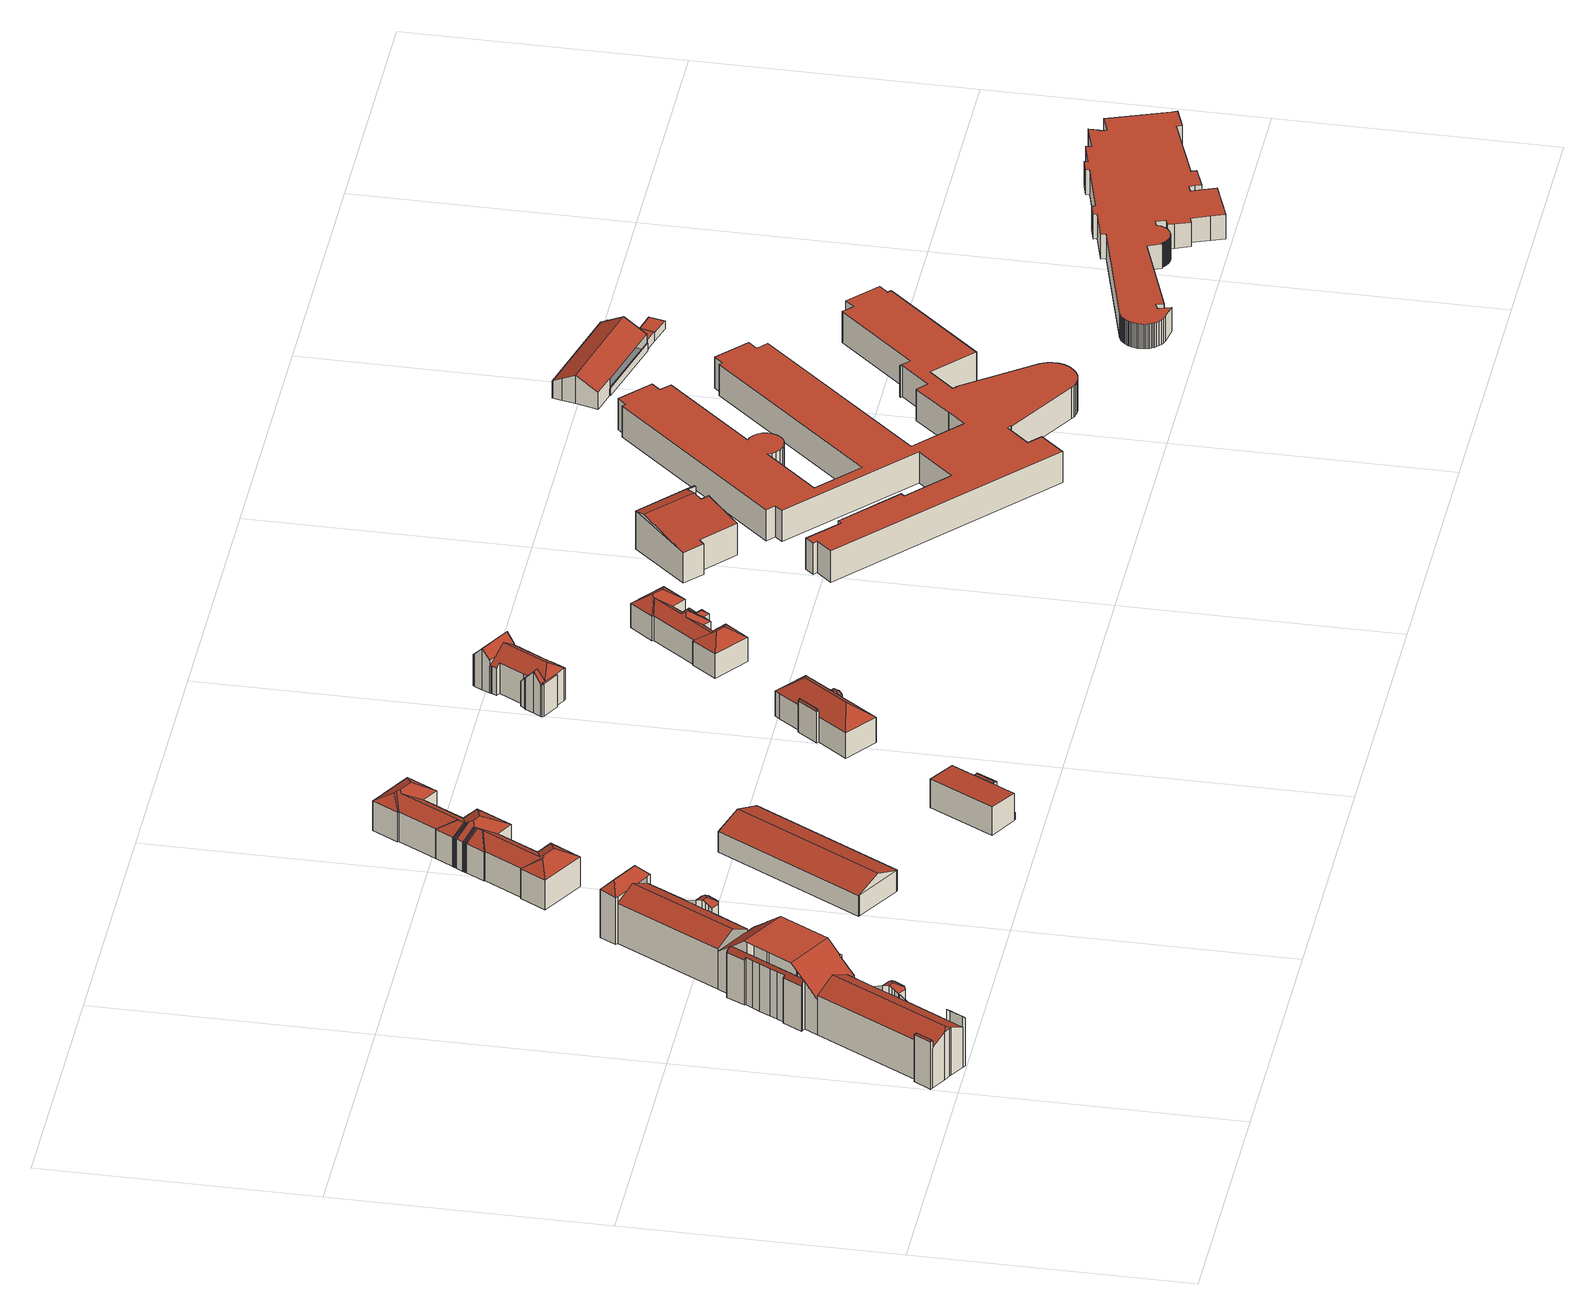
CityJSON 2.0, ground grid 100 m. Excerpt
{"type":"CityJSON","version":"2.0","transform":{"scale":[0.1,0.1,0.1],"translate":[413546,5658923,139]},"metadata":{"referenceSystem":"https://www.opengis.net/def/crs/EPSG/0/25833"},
"CityObjects":{
"building1":{"type":"Building","attributes":{"name":"Graf-Stauffenberg-Kaserne","Gemeindeschluessel":14612000,"Geometrietyp2DReferenz":"3000","function":"31001_3073","roofType":"9999"},"children":["building1-1","building1-2","building1-3","building1-4","building1-5","building1-6","building1-7","building1-8","building1-9","building1-10"]},
"building1-1":{"type":"BuildingPart","attributes":{"Dachtyp_tdc":"tdcGableAndHippedGRoof","Dachneigung":26.82,"QualitaetDacherkennung":64,"Geometrietyp2DReferenz":"3000","measuredHeight":20.25,"roofType":"9999"},"parents":["building1"],"geometry":[{"type":"MultiSurface","lod":"2","boundaries":[[[0,1,2,3]],[[1,4,5,2]],[[4,6,7,5]],[[6,8,9,7]],[[6,4,1,10]],[[1,0,11,12,13,14,15,16,17,10]],[[17,18,19,8,6,10]],[[20,21,22,23,24,25,26,27,3,2,5,7,9,28]],[[12,11,27,26]],[[19,18,29,20,28]],[[16,15,23,22,30]]],"semantics":{"surfaces":[{"type":"WallSurface"},{"type":"RoofSurface"},{"type":"GroundSurface"}],"values":[0,0,0,0,1,1,1,2,0,0,0]}}]},
"building1-2":{"type":"BuildingPart","attributes":{"Dachtyp_tdc":"tdcFreeFormRoof","Dachneigung":25.04,"QualitaetDacherkennung":63,"Geometrietyp2DReferenz":"3000","measuredHeight":19.9,"roofType":"5000"},"parents":["building1"],"geometry":[{"type":"MultiSurface","lod":"2","boundaries":[[[31,32,33,34]],[[32,35,36,33]],[[35,37,38,36]],[[37,39,40,38]],[[39,41,42,40]],[[41,43,44,42]],[[43,45,46,44]],[[45,47,48,49,46]],[[43,41,39,37,50]],[[37,35,32,31,51,52,53,50]],[[53,47,45,43,50]],[[54,55,34,33,36,38,40,42,44,46,49]]],"semantics":{"surfaces":[{"type":"WallSurface"},{"type":"RoofSurface"},{"type":"GroundSurface"}],"values":[0,0,0,0,0,0,0,0,1,1,1,2]}}]},
"building1-3":{"type":"BuildingPart","attributes":{"Dachtyp_tdc":"tdcHipRoof","Dachneigung":45.43,"QualitaetDacherkennung":73,"Geometrietyp2DReferenz":"3000","measuredHeight":22.83,"roofType":"3200"},"parents":["building1"],"geometry":[{"type":"MultiSurface","lod":"2","boundaries":[[[56,57,58]],[[56,59,60,57]],[[59,61,62,60]],[[61,63,64,62]],[[63,65,66,64]],[[65,67,68,66]],[[67,69,68]],[[65,63,70]],[[61,59,71]],[[63,61,71,70]],[[59,56,72,73,74,67,65,70,71]],[[57,60,62,64,66,68,75]]],"semantics":{"surfaces":[{"type":"WallSurface"},{"type":"RoofSurface"},{"type":"GroundSurface"}],"values":[0,0,0,0,0,0,0,1,1,1,1,2]}}]},
"building1-4":{"type":"BuildingPart","attributes":{"Dachtyp_tdc":"tdcFreeFormRoof","Dachneigung":25.14,"QualitaetDacherkennung":45,"Geometrietyp2DReferenz":"3000","measuredHeight":19.93,"roofType":"5000"},"parents":["building1"],"geometry":[{"type":"MultiSurface","lod":"2","boundaries":[[[76,23,15]],[[76,77,78,23]],[[77,79,80,78]],[[79,81,82,80]],[[81,83,84,82]],[[83,85,86,84]],[[85,87,88,86]],[[87,89,90,88]],[[89,91,92,90]],[[91,93,12,26,92]],[[87,85,83,81,94]],[[81,79,77,76,95,94]],[[95,13,93,91,89,87,94]],[[26,25,24,23,78,80,82,84,86,88,90,92]]],"semantics":{"surfaces":[{"type":"WallSurface"},{"type":"RoofSurface"},{"type":"GroundSurface"}],"values":[0,0,0,0,0,0,0,0,0,0,1,1,1,2]}}]},
"building1-5":{"type":"BuildingPart","attributes":{"Dachtyp_tdc":"tdcPolyFlatRoof","Dachneigung":42.07,"QualitaetDacherkennung":30,"Geometrietyp2DReferenz":"3000","measuredHeight":20.72,"roofType":"2100"},"parents":["building1"],"geometry":[{"type":"MultiSurface","lod":"2","boundaries":[[[96,97,98,99]],[[97,100,0,3,98]],[[101,96,99,27,11]],[[101,100,97,96]],[[99,98,3,27]]],"semantics":{"surfaces":[{"type":"WallSurface"},{"type":"RoofSurface"},{"type":"GroundSurface"}],"values":[0,0,0,1,2]}}]},
"building1-6":{"type":"BuildingPart","attributes":{"Dachtyp_tdc":"tdcFreeFormRoof","Dachneigung":52.02,"QualitaetDacherkennung":17,"Geometrietyp2DReferenz":"3000","measuredHeight":19.71,"roofType":"5000"},"parents":["building1"],"geometry":[{"type":"MultiSurface","lod":"2","boundaries":[[[102,103,104,9]],[[103,105,106,104]],[[105,107,28,106]],[[107,19,28]],[[102,9,8]],[[107,105,108]],[[105,103,109,108]],[[103,102,109]],[[102,107,108,109]],[[104,106,28,9]]],"semantics":{"surfaces":[{"type":"WallSurface"},{"type":"RoofSurface"},{"type":"GroundSurface"}],"values":[0,0,0,0,0,1,1,1,1,2]}}]},
"building1-7":{"type":"BuildingPart","attributes":{"Dachtyp_tdc":"tdcGableRoof","Dachneigung":26.95,"QualitaetDacherkennung":81,"Geometrietyp2DReferenz":"3000","measuredHeight":20.26,"roofType":"3100"},"parents":["building1"],"geometry":[{"type":"MultiSurface","lod":"2","boundaries":[[[48,110,111,112,49]],[[113,58,57,114,115]],[[69,116,31,34,68]],[[117,72,58,113,118]],[[118,110,48,119,52,120,116,69,74,117]],[[55,54,49,112,121,114,57,75,68,34]]],"semantics":{"surfaces":[{"type":"WallSurface"},{"type":"RoofSurface"},{"type":"GroundSurface"}],"values":[0,0,0,1,1,2]}}]},
"building1-8":{"type":"BuildingPart","attributes":{"Dachtyp_tdc":"tdcFreeFormRoof","Dachneigung":63.87,"QualitaetDacherkennung":23,"Geometrietyp2DReferenz":"3000","measuredHeight":20.62,"roofType":"5000"},"parents":["building1"],"geometry":[{"type":"MultiSurface","lod":"2","boundaries":[[[122,123,124,125]],[[123,126,127,124]],[[126,128,129,127]],[[128,130,131,129]],[[130,132,133,131]],[[132,134,135,133]],[[134,136,137,135]],[[136,138,139,137]],[[138,140,141,139]],[[140,142,143,141]],[[142,144,145,143]],[[144,146,147,145]],[[148,122,125,149,150]],[[146,144,151]],[[144,142,140,138,136,134,132,130,128,126,123,122,152,151]],[[122,148,153,152]],[[153,154,155,156,146,151,152]],[[125,124,127,129,131,133,135,137,139,141,143,145,147,157,158,159,149]]],"semantics":{"surfaces":[{"type":"WallSurface"},{"type":"RoofSurface"},{"type":"GroundSurface"}],"values":[0,0,0,0,0,0,0,0,0,0,0,0,0,1,1,1,1,2]}}]},
"building1-9":{"type":"BuildingPart","attributes":{"Dachtyp_tdc":"tdcCutGableRoof","Dachneigung":0.204,"QualitaetDacherkennung":26,"Geometrietyp2DReferenz":"3000","measuredHeight":24.47,"roofType":"9999"},"parents":["building1"],"geometry":[{"type":"MultiSurface","lod":"2","boundaries":[[[160,161,162,163]],[[161,30,22,162]],[[29,150,149,20]],[[164,147,146]],[[164,115,114,147]],[[111,165,166,112]],[[165,167,168,166]],[[169,154,170,150,29,171,30,161,160,172,173]],[[174,175,167,165,111,176,115,164,177]],[[173,174,177,169]],[[163,162,22,21,20,149,159,158,157,147,114,121,112,166,168,178,179]]],"semantics":{"surfaces":[{"type":"WallSurface"},{"type":"RoofSurface"},{"type":"GroundSurface"}],"values":[0,0,0,0,0,0,0,1,1,1,2]}}]},
"building1-10":{"type":"BuildingPart","attributes":{"Dachtyp_tdc":"tdcPolyFlatRoof","Dachneigung":33.28,"QualitaetDacherkennung":50,"Geometrietyp2DReferenz":"3000","measuredHeight":20.12,"roofType":"2100"},"parents":["building1"],"geometry":[{"type":"MultiSurface","lod":"2","boundaries":[[[180,181,182,168,167]],[[181,183,184,182]],[[183,185,186,184]],[[185,187,188,186]],[[187,189,190,188]],[[189,191,192,190]],[[191,193,160,163,192]],[[191,189,187,185,183,181,180,175,194,195,172,193]],[[163,179,178,168,182,184,186,188,190,192]]],"semantics":{"surfaces":[{"type":"WallSurface"},{"type":"RoofSurface"},{"type":"GroundSurface"}],"values":[0,0,0,0,0,0,0,1,2]}}]},
"building2":{"type":"Building","attributes":{"name":"Graf-Stauffenberg-Kaserne","Dachtyp_tdc":"tdcFreeFormRoof","Gemeindeschluessel":14612000,"Dachneigung":21.07,"QualitaetDacherkennung":96,"Geometrietyp2DReferenz":"3000","measuredHeight":12.26,"function":"31001_3073","roofType":"5000"},"geometry":[{"type":"Solid","lod":"2","boundaries":[[[[196,197,198,199]],[[197,200,201,198]],[[200,202,203,201]],[[202,204,205,203]],[[204,206,207,205]],[[206,196,199,207]],[[208,209,204,202,200]],[[196,206,209,208,197]],[[200,197,208]],[[206,204,209]],[[199,198,201,203,205,207]]]],"semantics":{"surfaces":[{"type":"WallSurface"},{"type":"RoofSurface"},{"type":"GroundSurface"}],"values":[[0,0,0,0,0,0,1,1,0,0,2]]}}]},
"building3":{"type":"Building","attributes":{"name":"Graf-Stauffenberg-Kaserne","Gemeindeschluessel":14612000,"Geometrietyp2DReferenz":"3000","function":"31001_3073","roofType":"9999"},"children":["building3-1","building3-2","building3-3"]},
"building3-1":{"type":"BuildingPart","attributes":{"Dachtyp_tdc":"tdcPolyFlatRoof","Dachneigung":2.87,"QualitaetDacherkennung":80,"Geometrietyp2DReferenz":"3000","measuredHeight":11.62,"roofType":"2100"},"parents":["building3"],"geometry":[{"type":"MultiSurface","lod":"2","boundaries":[[[210,211,212,213]],[[211,214,215,216,212]],[[217,218,219,220,221]],[[218,210,213,219]],[[218,217,214,211,210]],[[213,212,216,220,219]]],"semantics":{"surfaces":[{"type":"WallSurface"},{"type":"RoofSurface"},{"type":"GroundSurface"}],"values":[0,0,0,0,1,2]}}]},
"building3-2":{"type":"BuildingPart","attributes":{"Dachtyp_tdc":"tdcPolyFlatRoof","Dachneigung":0,"QualitaetDacherkennung":0,"Geometrietyp2DReferenz":"3000","measuredHeight":3.02,"roofType":"9999"},"parents":["building3"],"geometry":[{"type":"MultiSurface","lod":"2","boundaries":[[[221,222,223,224,215]],[[215,224,225,216]],[[223,222,226,227]],[[222,221,220,226]],[[216,225,227,226,220]],[[227,225,224,223]],[[216,220,221,215]]],"semantics":{"surfaces":[{"type":"RoofSurface"},{"type":"WallSurface"},{"type":"GroundSurface"},{"type":"ClosureSurface","isClosure":"1","QuelleClosure":"LoD1Solid"}],"values":[0,1,1,1,2,3,3]}}]},
"building3-3":{"type":"BuildingPart","attributes":{"Dachtyp_tdc":"tdcFreeFormRoof","Dachneigung":15.66,"QualitaetDacherkennung":50,"Geometrietyp2DReferenz":"3000","measuredHeight":11.02,"roofType":"5000"},"parents":["building3"],"geometry":[{"type":"MultiSurface","lod":"2","boundaries":[[[228,229,230,225,224]],[[229,231,232,230]],[[231,233,223,227,232]],[[234,233,231]],[[235,234,231,229]],[[235,229,228]],[[234,235,228,233]],[[225,230,232,227]]],"semantics":{"surfaces":[{"type":"WallSurface"},{"type":"RoofSurface"},{"type":"GroundSurface"}],"values":[0,0,0,1,1,1,1,2]}}]},
"building4":{"type":"Building","attributes":{"name":"Graf-Stauffenberg-Kaserne","Dachtyp_tdc":"tdcFreeFormRoof","Gemeindeschluessel":14612000,"Dachneigung":30.11,"QualitaetDacherkennung":61,"Geometrietyp2DReferenz":"3000","measuredHeight":16.28,"function":"31001_3073","roofType":"5000"},"geometry":[{"type":"Solid","lod":"2","boundaries":[[[[236,237,238,239]],[[240,236,239,241]],[[242,240,241,243]],[[244,245,246,247,248,249,250,251,252,253,254,255,256,257,258,259,260,261,262,263,264,265,266,267,268,269,270,271,272,273,274,275,276]],[[241,239,245,244]],[[239,238,246,245]],[[238,277,247,246]],[[277,278,248,247]],[[278,279,249,248]],[[279,280,250,249]],[[280,281,251,250]],[[281,282,252,251]],[[282,283,253,252]],[[283,284,254,253]],[[284,285,255,254]],[[285,286,256,255]],[[286,287,257,256]],[[287,288,258,257]],[[288,289,259,258]],[[289,290,260,259]],[[290,291,261,260]],[[291,292,262,261]],[[292,293,263,262]],[[293,294,264,263]],[[294,295,265,264]],[[295,296,266,265]],[[296,297,267,266]],[[297,298,268,267]],[[298,299,269,268]],[[299,300,270,269]],[[300,301,271,270]],[[301,302,272,271]],[[302,303,273,272]],[[303,304,274,273]],[[304,305,275,274]],[[305,243,276,275]],[[243,241,244,276]],[[306,307,308,242,243,305]],[[309,306,305,304]],[[309,304,303]],[[310,307,306,309,303,302]],[[310,302,301]],[[308,307,310,301,300]],[[311,312,313,237,236,240,242,308,300,299]],[[314,315,316,317,311,299,298]],[[318,314,298,297]],[[318,297,296]],[[319,320,321,322,315,314,318,296,295]],[[323,324,325,326,327,328,319,295,294]],[[329,330,323,294,293]],[[329,293,292]],[[331,332,330,329,292,291]],[[331,291,290]],[[332,331,290,289]],[[324,323,330,332,289,288]],[[325,324,288,287]],[[326,325,287,286]],[[327,326,286,285]],[[328,327,285,284]],[[320,319,328,284,283]],[[321,320,283,282]],[[322,321,282,281]],[[316,315,322,281,280]],[[317,316,280,279]],[[312,311,317,279,278]],[[313,312,278,277]],[[237,313,277,238]]]],"semantics":{"surfaces":[{"type":"RoofSurface"},{"type":"GroundSurface"},{"type":"WallSurface"}],"values":[[0,0,0,1,2,2,2,2,2,2,2,2,2,2,2,2,2,2,2,2,2,2,2,2,2,2,2,2,2,2,2,2,2,2,2,2,2,0,0,0,0,0,0,0,0,0,0,0,0,0,0,0,0,0,0,0,0,0,0,0,0,0,0,0,0,0,0]]}}]},
"building5":{"type":"Building","attributes":{"name":"Graf-Stauffenberg-Kaserne","Gemeindeschluessel":14612000,"Geometrietyp2DReferenz":"3000","function":"31001_3073","roofType":"9999"},"children":["building5-1","building5-2","building5-3"]},
"building5-1":{"type":"BuildingPart","attributes":{"Dachtyp_tdc":"tdcFreeFormRoof","Dachneigung":63.9,"QualitaetDacherkennung":23,"Geometrietyp2DReferenz":"3000","measuredHeight":13.64,"roofType":"5000"},"parents":["building5"],"geometry":[{"type":"MultiSurface","lod":"2","boundaries":[[[333,334,335,336]],[[334,337,338,339,335]],[[340,333,336,341,342]],[[343,344,340,337]],[[343,337,334]],[[344,343,334,333]],[[344,333,340]],[[336,335,339,341]]],"semantics":{"surfaces":[{"type":"WallSurface"},{"type":"RoofSurface"},{"type":"GroundSurface"}],"values":[0,0,0,1,1,1,1,2]}}]},
"building5-2":{"type":"BuildingPart","attributes":{"Dachtyp_tdc":"tdcGableRoof","Dachneigung":10.16,"QualitaetDacherkennung":47,"Geometrietyp2DReferenz":"3000","measuredHeight":10.91,"roofType":"3100"},"parents":["building5"],"geometry":[{"type":"MultiSurface","lod":"2","boundaries":[[[345,346,347,348,349]],[[346,350,351,347]],[[350,352,353,351]],[[350,346,354]],[[345,355,352,356]],[[346,345,356,354]],[[352,350,354,356]],[[348,347,351,353]]],"semantics":{"surfaces":[{"type":"WallSurface"},{"type":"RoofSurface"},{"type":"GroundSurface"}],"values":[0,0,0,0,0,1,1,2]}}]},
"building5-3":{"type":"BuildingPart","attributes":{"Dachtyp_tdc":"tdcHipRoof","Dachneigung":38.09,"QualitaetDacherkennung":79,"Geometrietyp2DReferenz":"3000","measuredHeight":15.77,"roofType":"3200"},"parents":["building5"],"geometry":[{"type":"MultiSurface","lod":"2","boundaries":[[[338,357,358,339]],[[357,359,360,358]],[[359,361,362,360]],[[361,363,364,362]],[[363,365,366,364]],[[365,349,348,366]],[[367,353,352]],[[367,368,369,353]],[[368,370,371,369]],[[370,342,341,371]],[[370,368,372]],[[363,361,359,373]],[[368,367,355,349,365,363,373,372]],[[359,357,338,342,370,372,373]],[[339,358,360,362,364,366,348,353,369,371,341]]],"semantics":{"surfaces":[{"type":"WallSurface"},{"type":"RoofSurface"},{"type":"GroundSurface"}],"values":[0,0,0,0,0,0,0,0,0,0,1,1,1,1,2]}}]},
"building6":{"type":"Building","attributes":{"name":"Graf-Stauffenberg-Kaserne","Gemeindeschluessel":14612000,"Geometrietyp2DReferenz":"3000","function":"31001_3073","roofType":"9999"},"children":["building6-1","building6-2","building6-3","building6-4"]},
"building6-1":{"type":"BuildingPart","attributes":{"Dachtyp_tdc":"tdcHipAndGableRoof","Dachneigung":38.52,"QualitaetDacherkennung":58,"Geometrietyp2DReferenz":"3000","measuredHeight":16.71,"roofType":"5000"},"parents":["building6"],"geometry":[{"type":"MultiSurface","lod":"2","boundaries":[[[374,375,376,377]],[[375,378,379,376]],[[378,380,381,379]],[[382,383,384,385]],[[383,386,387,384]],[[386,388,389,387]],[[388,390,391,389]],[[390,392,393,391]],[[392,394,395,393]],[[396,397,398,399,400]],[[397,374,377,398]],[[401,394,392,402]],[[392,390,388,386,383,382,403,404,402]],[[404,405,406,380,378,375,374,397,396,407,408,401,402]],[[377,376,379,381,409,410,385,384,387,389,391,393,395,411,412,399,398]]],"semantics":{"surfaces":[{"type":"WallSurface"},{"type":"RoofSurface"},{"type":"GroundSurface"}],"values":[0,0,0,0,0,0,0,0,0,0,0,1,1,1,2]}}]},
"building6-2":{"type":"BuildingPart","attributes":{"Dachtyp_tdc":"tdcFreeFormRoof","Dachneigung":37.47,"QualitaetDacherkennung":11,"Geometrietyp2DReferenz":"3000","measuredHeight":13.28,"roofType":"5000"},"parents":["building6"],"geometry":[{"type":"MultiSurface","lod":"2","boundaries":[[[413,414,415,416]],[[414,417,418,415]],[[419,420,421,395,394]],[[420,413,416,421]],[[422,417,414,413,423]],[[413,420,424,423]],[[420,419,424]],[[419,425,422,423,424]],[[416,415,418,426,411,395,421]]],"semantics":{"surfaces":[{"type":"WallSurface"},{"type":"RoofSurface"},{"type":"GroundSurface"}],"values":[0,0,0,0,1,1,1,1,2]}}]},
"building6-3":{"type":"BuildingPart","attributes":{"Dachtyp_tdc":"tdcGableRoof","Dachneigung":47.94,"QualitaetDacherkennung":48,"Geometrietyp2DReferenz":"3000","measuredHeight":16.8,"roofType":"3100"},"parents":["building6"],"geometry":[{"type":"MultiSurface","lod":"2","boundaries":[[[427,400,399,428]],[[429,430,431,418,417]],[[430,432,433,431]],[[432,434,435,433]],[[434,436,437,435]],[[430,429,438,439,440]],[[440,407,400,427,436,434,432,430]],[[437,428,399,412,411,426,418,431,433,435]],[[436,427,428,437]]],"semantics":{"surfaces":[{"type":"WallSurface"},{"type":"RoofSurface"},{"type":"GroundSurface"}],"values":[0,0,0,0,0,1,1,2,0]}}]},
"building6-4":{"type":"BuildingPart","attributes":{"Dachtyp_tdc":"tdcGableRoof","Dachneigung":46.85,"QualitaetDacherkennung":53,"Geometrietyp2DReferenz":"3000","measuredHeight":16.76,"roofType":"3100"},"parents":["building6"],"geometry":[{"type":"MultiSurface","lod":"2","boundaries":[[[441,442,443,381,380]],[[442,444,445,443]],[[444,446,447,445]],[[446,448,449,447]],[[448,450,451,449]],[[450,452,453,451]],[[452,454,455,453]],[[454,456,457,455]],[[456,458,384,457]],[[458,459,382,385,384]],[[454,452,450,448,446,444,442]],[[442,441,405,460,403,459,458,456,454]],[[385,410,409,381,443,445,447,449,451,453,455,457,384]]],"semantics":{"surfaces":[{"type":"WallSurface"},{"type":"RoofSurface"},{"type":"GroundSurface"}],"values":[0,0,0,0,0,0,0,0,0,0,1,1,2]}}]},
"building7":{"type":"Building","attributes":{"name":"Graf-Stauffenberg-Kaserne","Dachtyp_tdc":"tdcFreeFormRoof","Gemeindeschluessel":14612000,"Dachneigung":36.03,"QualitaetDacherkennung":83,"Geometrietyp2DReferenz":"3000","measuredHeight":13.91,"function":"31001_3073","roofType":"5000"},"geometry":[{"type":"Solid","lod":"2","boundaries":[[[[461,462,463,464]],[[462,465,466,463]],[[465,467,468,466]],[[467,469,470,468]],[[469,471,472,470]],[[471,473,474,472]],[[473,475,476,474]],[[475,477,478,476]],[[477,479,480,478]],[[479,481,482,480]],[[481,483,484,482]],[[483,485,486,484]],[[485,487,488,486]],[[487,489,490,488]],[[489,491,492,490]],[[491,493,494,492]],[[493,495,496,494]],[[495,497,498,496]],[[497,499,500,498]],[[499,461,464,500]],[[501,502,503,504,505,499,497]],[[506,501,497,495]],[[507,506,495,493]],[[508,507,493,491]],[[508,491,489]],[[506,507,508,489,487]],[[502,501,506,487,485]],[[509,503,502,485,483]],[[510,509,483,481]],[[511,512,513,510,481,479]],[[511,479,477]],[[512,511,477,475]],[[513,512,475,473]],[[504,503,509,510,513,473,471]],[[514,515,505,504,471,469]],[[516,517,514,469,467]],[[516,467,465]],[[517,516,465,462]],[[515,514,517,462,461]],[[505,515,461,499]],[[464,463,466,468,470,472,474,476,478,480,482,484,486,488,490,492,494,496,498,500]]]],"semantics":{"surfaces":[{"type":"WallSurface"},{"type":"RoofSurface"},{"type":"GroundSurface"}],"values":[[0,0,0,0,0,0,0,0,0,0,0,0,0,0,0,0,0,0,0,0,1,1,1,1,1,1,1,1,1,1,1,1,1,1,1,1,1,1,1,1,2]]}}]},
"building8":{"type":"Building","attributes":{"name":"Graf-Stauffenberg-Kaserne","Dachtyp_tdc":"tdcFreeFormRoof","Gemeindeschluessel":14612000,"Dachneigung":10.04,"QualitaetDacherkennung":8,"Geometrietyp2DReferenz":"3000","measuredHeight":16.2,"function":"31001_3073","roofType":"5000"},"geometry":[{"type":"Solid","lod":"2","boundaries":[[[[518,519,520,521]],[[519,522,523,520]],[[522,524,525,523]],[[524,526,527,525]],[[526,528,529,527]],[[528,530,531,529]],[[530,532,533,531]],[[532,534,535,533]],[[534,536,537,535]],[[536,518,521,537]],[[524,522,519,518,538,539]],[[526,539,538,536,534,532,530,528]],[[526,524,539]],[[518,536,538]],[[521,520,523,525,527,529,531,533,535,537]]]],"semantics":{"surfaces":[{"type":"WallSurface"},{"type":"RoofSurface"},{"type":"GroundSurface"}],"values":[[0,0,0,0,0,0,0,0,0,0,1,1,0,0,2]]}}]},
"building9":{"type":"Building","attributes":{"name":"Graf-Stauffenberg-Kaserne","Dachtyp_tdc":"tdcPolyFlatRoof","Gemeindeschluessel":14612000,"Dachneigung":0,"QualitaetDacherkennung":30,"Geometrietyp2DReferenz":"3000","measuredHeight":12.57,"function":"31001_3073","roofType":"1000"},"geometry":[{"type":"Solid","lod":"2","boundaries":[[[[540,541,542,543]],[[541,544,545,542]],[[544,546,547,545]],[[546,548,549,547]],[[550,551,552,553]],[[551,554,555,552]],[[554,556,557,555]],[[556,558,559,557]],[[558,560,561,559]],[[560,562,563,561]],[[562,564,565,563]],[[564,566,567,565]],[[566,568,569,567]],[[568,570,571,569]],[[570,572,573,571]],[[572,574,575,573]],[[574,576,577,575]],[[576,578,579,577]],[[578,580,581,579]],[[580,582,583,581]],[[582,584,585,583]],[[584,586,587,585]],[[586,588,589,587]],[[588,590,591,589]],[[590,592,593,591]],[[592,594,595,593]],[[594,596,597,595]],[[596,598,599,597]],[[598,600,601,599]],[[600,602,603,601]],[[602,604,605,603]],[[604,606,607,605]],[[606,608,609,607]],[[608,610,611,609]],[[610,540,543,611]],[[610,608,606,604,602,600,598,596,594,592,590,588,586,584,582,580,578,576,574,572,570,568,566,564,562,560,558,556,554,551,550,612,613,614,615,616,617,618,619,620,621,622,623,624,625,626,627,628,629,630,631,632,633,634,635,636,637,638,639,640,641,642,643,644,645,646,647,648,649,650,651,652,653,654,655,656,657,658,659,660,548,546,544,541,540]],[[615,614,661,662]],[[614,613,663,661]],[[613,612,664,663]],[[612,550,553,664]],[[548,660,665,549]],[[660,659,666,665]],[[659,658,667,666]],[[658,657,668,667]],[[657,656,669,668]],[[656,655,670,669]],[[655,654,671,670]],[[654,653,672,671]],[[653,652,673,672]],[[652,651,674,673]],[[651,650,675,674]],[[650,649,676,675]],[[649,648,677,676]],[[648,647,678,677]],[[647,646,679,678]],[[646,645,680,679]],[[645,644,681,680]],[[644,643,682,681]],[[643,642,683,682]],[[642,641,684,683]],[[641,640,685,684]],[[640,639,686,685]],[[639,638,687,686]],[[638,637,688,687]],[[637,636,689,688]],[[636,635,690,689]],[[635,634,691,690]],[[634,633,692,691]],[[633,632,693,692]],[[632,631,694,693]],[[631,630,695,694]],[[630,629,696,695]],[[629,628,697,696]],[[628,627,698,697]],[[627,626,699,698]],[[626,625,700,699]],[[625,624,701,700]],[[624,623,702,701]],[[623,622,703,702]],[[622,621,704,703]],[[621,620,705,704]],[[620,619,706,705]],[[619,618,707,706]],[[618,617,708,707]],[[617,616,709,708]],[[616,615,662,709]],[[543,542,545,547,549,665,666,667,668,669,670,671,672,673,674,675,676,677,678,679,680,681,682,683,684,685,686,687,688,689,690,691,692,693,694,695,696,697,698,699,700,701,702,703,704,705,706,707,708,709,662,661,663,664,553,552,555,557,559,561,563,565,567,569,571,573,575,577,579,581,583,585,587,589,591,593,595,597,599,601,603,605,607,609,611]]]],"semantics":{"surfaces":[{"type":"WallSurface"},{"type":"RoofSurface"},{"type":"GroundSurface"}],"values":[[0,0,0,0,0,0,0,0,0,0,0,0,0,0,0,0,0,0,0,0,0,0,0,0,0,0,0,0,0,0,0,0,0,0,0,1,0,0,0,0,0,0,0,0,0,0,0,0,0,0,0,0,0,0,0,0,0,0,0,0,0,0,0,0,0,0,0,0,0,0,0,0,0,0,0,0,0,0,0,0,0,0,0,0,0,0,2]]}}]},
"building10":{"type":"Building","attributes":{"Gemeindeschluessel":14612000,"Geometrietyp2DReferenz":"3000","function":"31001_3211","roofType":"9999"},"children":["building10-1","building10-2"]},
"building10-1":{"type":"BuildingPart","attributes":{"Dachtyp_tdc":"tdcPolyFlatRoof","Dachneigung":0,"QualitaetDacherkennung":0,"Geometrietyp2DReferenz":"3000","measuredHeight":3.06,"roofType":"9999"},"parents":["building10"],"geometry":[{"type":"MultiSurface","lod":"2","boundaries":[[[710,711,712,713]],[[712,711,714,715]],[[711,710,716,714]],[[710,713,717,716]],[[717,715,714,716]],[[715,717,713,712]]],"semantics":{"surfaces":[{"type":"RoofSurface"},{"type":"WallSurface"},{"type":"GroundSurface"},{"type":"ClosureSurface","isClosure":"1","QuelleClosure":"LoD1Solid"}],"values":[0,1,1,1,2,3]}}]},
"building10-2":{"type":"BuildingPart","attributes":{"Dachtyp_tdc":"tdcGableRoof","Dachneigung":28.22,"QualitaetDacherkennung":92,"Geometrietyp2DReferenz":"3000","measuredHeight":11.41,"roofType":"3100"},"parents":["building10"],"geometry":[{"type":"MultiSurface","lod":"2","boundaries":[[[718,719,720,721]],[[719,722,723,720]],[[722,724,725,723]],[[724,726,712,715,725]],[[727,728,729,717,713]],[[724,722,719,718,730,731]],[[731,728,727,726,724]],[[729,732,733,721,720,723,725,715,717]],[[728,731,732,729]],[[731,730,733,732]],[[730,718,721,733]]],"semantics":{"surfaces":[{"type":"WallSurface"},{"type":"RoofSurface"},{"type":"GroundSurface"}],"values":[0,0,0,0,0,1,1,2,0,0,0]}}]},
"building11":{"type":"Building","attributes":{"Dachtyp_tdc":"tdcPolyFlatRoof","Gemeindeschluessel":14612000,"Dachneigung":0,"QualitaetDacherkennung":75,"Geometrietyp2DReferenz":"3000","measuredHeight":3.94,"function":"31001_9998","roofType":"1000"},"geometry":[{"type":"Solid","lod":"2","boundaries":[[[[734,735,736,737]],[[735,738,739,736]],[[738,740,741,739]],[[740,742,743,741]],[[742,734,737,743]],[[742,740,738,735,734]],[[737,736,739,741,743]]]],"semantics":{"surfaces":[{"type":"WallSurface"},{"type":"RoofSurface"},{"type":"GroundSurface"}],"values":[[0,0,0,0,0,1,2]]}}]},
"building12":{"type":"Building","attributes":{"Dachtyp_tdc":"tdcPolyFlatRoof","Gemeindeschluessel":14612000,"Dachneigung":0,"QualitaetDacherkennung":73,"Geometrietyp2DReferenz":"3000","measuredHeight":3.17,"function":"31001_9998","roofType":"1000"},"geometry":[{"type":"Solid","lod":"2","boundaries":[[[[744,745,743,737]],[[745,746,747,743]],[[746,748,749,747]],[[748,744,737,749]],[[748,746,745,744]],[[737,743,747,749]]]],"semantics":{"surfaces":[{"type":"WallSurface"},{"type":"RoofSurface"},{"type":"GroundSurface"}],"values":[[0,0,0,0,1,2]]}}]},
"building13":{"type":"Building","attributes":{"name":"Graf-Stauffenberg-Kaserne","Dachtyp_tdc":"tdcPolyFlatRoof","Gemeindeschluessel":14612000,"Dachneigung":0,"QualitaetDacherkennung":29,"Geometrietyp2DReferenz":"3000","measuredHeight":9.92,"function":"31001_3211","roofType":"1000"},"geometry":[{"type":"Solid","lod":"2","boundaries":[[[[750,751,752,753]],[[751,754,755,752]],[[754,756,757,755]],[[756,758,759,757]],[[758,760,761,759]],[[760,762,763,761]],[[762,764,765,763]],[[764,766,767,765]],[[766,768,769,767]],[[768,770,771,769]],[[770,772,773,771]],[[772,774,775,773]],[[774,776,777,775]],[[776,778,779,777]],[[778,780,781,779]],[[780,782,783,781]],[[782,784,785,783]],[[784,786,787,785]],[[786,788,789,787]],[[788,790,791,789]],[[790,792,793,791]],[[792,794,795,793]],[[794,796,797,795]],[[796,798,799,797]],[[798,800,801,799]],[[800,802,803,801]],[[802,804,805,803]],[[804,806,807,805]],[[806,808,809,807]],[[808,810,811,809]],[[810,812,813,811]],[[812,814,815,813]],[[812,810,808,806,804,802,800,798,796,794,792,790,788,786,784,782,780,778,776,774,772,770,768,766,764,762,760,758,756,754,751,750,816,817,818,819,820,821,822,823,824,825,826,827,828,829,830,831,832,833,834,835,836,837,838,839,840,841,842,843,844,845,846,847,848,849,850,851,852,853,854,855,856,857,858,859,860,861,862,863,864,865,866,867,868,869,870,871,872,873,874,875,876,877,878,879,880,881,882,883,884,885,886,887,888,889,890,891,814]],[[815,892,893,894,895,896,897,898,899,900,901,902,903,904,905,906,907,908,909,910,911,912,913,914,915,916,917,918,919,920,921,922,923,924,925,926,927,928,929,930,931,932,933,934,935,936,937,938,939,940,941,942,943,944,945,946,947,948,949,950,951,952,953,954,955,956,957,958,959,960,961,962,963,964,965,966,967,753,752,755,757,759,761,763,765,767,769,771,773,775,777,779,781,783,785,787,789,791,793,795,797,799,801,803,805,807,809,811,813]],[[872,871,912,911]],[[871,870,913,912]],[[870,869,914,913]],[[869,868,915,914]],[[868,867,916,915]],[[867,866,917,916]],[[866,865,918,917]],[[865,864,919,918]],[[864,863,920,919]],[[863,862,921,920]],[[862,861,922,921]],[[861,860,923,922]],[[860,859,924,923]],[[859,858,925,924]],[[858,857,926,925]],[[857,856,927,926]],[[856,855,928,927]],[[855,854,929,928]],[[854,853,930,929]],[[853,852,931,930]],[[852,851,932,931]],[[851,850,933,932]],[[850,849,934,933]],[[849,848,935,934]],[[836,835,948,947]],[[835,834,949,948]],[[834,833,950,949]],[[833,832,951,950]],[[832,831,952,951]],[[831,830,953,952]],[[830,829,954,953]],[[829,828,955,954]],[[828,827,956,955]],[[827,826,957,956]],[[826,825,958,957]],[[825,824,959,958]],[[824,823,960,959]],[[823,822,961,960]],[[822,821,962,961]],[[821,820,963,962]],[[820,819,964,963]],[[819,818,965,964]],[[818,817,966,965]],[[817,816,967,966]],[[816,750,753,967]],[[814,891,892,815]],[[891,890,893,892]],[[890,889,894,893]],[[889,888,895,894]],[[888,887,896,895]],[[887,886,897,896]],[[886,885,898,897]],[[885,884,899,898]],[[884,883,900,899]],[[883,882,901,900]],[[882,881,902,901]],[[881,880,903,902]],[[880,879,904,903]],[[879,878,905,904]],[[878,877,906,905]],[[877,876,907,906]],[[876,875,908,907]],[[875,874,909,908]],[[874,873,910,909]],[[873,872,911,910]],[[848,847,936,935]],[[847,846,937,936]],[[846,845,938,937]],[[845,844,939,938]],[[844,843,940,939]],[[843,842,941,940]],[[842,841,942,941]],[[841,840,943,942]],[[840,839,944,943]],[[839,838,945,944]],[[838,837,946,945]],[[837,836,947,946]]]],"semantics":{"surfaces":[{"type":"WallSurface"},{"type":"RoofSurface"},{"type":"GroundSurface"}],"values":[[0,0,0,0,0,0,0,0,0,0,0,0,0,0,0,0,0,0,0,0,0,0,0,0,0,0,0,0,0,0,0,0,1,2,0,0,0,0,0,0,0,0,0,0,0,0,0,0,0,0,0,0,0,0,0,0,0,0,0,0,0,0,0,0,0,0,0,0,0,0,0,0,0,0,0,0,0,0,0,0,0,0,0,0,0,0,0,0,0,0,0,0,0,0,0,0,0,0,0,0,0,0,0,0,0,0,0,0,0,0,0]]}}]}
},
"vertices":[
[156,14,166],[104,44,197],[104,44,3],[156,14,3],[97,48,197],[97,48,3],[72,61,196],[72,61,3],[17,91,165],[17,91,3],[93,61,205],[190,74,166],[276,227,166],[275,226,167],[311,292,167],[342,348,167],[401,453,167],[334,491,205],[263,530,165],[53,155,165],[263,530,3],[334,491,3],[401,453,3],[342,348,3],[311,292,3],[275,226,3],[276,227,3],[190,74,3],[53,155,3],[263,530,144],[401,453,144],
[750,1072,165],[727,1030,187],[727,1030,3],[750,1072,3],[755,1015,187],[755,1015,3],[758,1004,190],[758,1004,3],[761,995,186],[761,995,3],[738,957,185],[738,957,3],[731,955,188],[731,955,3],[719,952,184],[719,952,3],[690,969,184],[690,969,167],[690,969,3],[726,992,202],[749,1073,165],[746,1069,167],[708,1002,202],[708,1002,3],[749,1073,3],
[691,1292,192],[691,1292,3],[691,1292,165],[683,1297,192],[683,1297,3],[716,1357,198],[716,1357,3],[877,1268,198],[877,1268,3],[844,1208,192],[844,1208,3],[830,1216,192],[830,1216,3],[830,1216,166],[832,1259,231],[735,1312,231],[738,1266,192],[761,1253,192],[784,1241,192],[761,1253,3],
[342,348,171],[327,319,187],[327,319,3],[356,303,187],[356,303,3],[359,293,190],[359,293,3],[361,285,187],[361,285,3],[341,247,184],[341,247,3],[332,244,187],[332,244,3],[321,241,183],[321,241,3],[293,257,184],[293,257,3],[276,227,167],[327,283,202],[311,292,202],
[203,66,197],[168,7,198],[168,7,3],[203,66,3],[156,14,210],[190,74,210],
[17,91,193],[7,96,193],[7,96,3],[45,160,193],[45,160,3],[53,155,193],[46,153,199],[15,98,200],
[615,835,167],[615,835,155],[615,835,3],[479,911,165],[479,911,3],[479,911,155],[750,1072,166],[761,1253,205],[548,873,205],[708,1002,167],[749,1073,167],[548,873,3],
[280,586,195],[276,588,185],[276,588,3],[280,586,3],[315,657,185],[315,657,3],[319,654,195],[319,654,3],[334,681,195],[334,681,3],[349,708,195],[349,708,3],[371,748,195],[371,748,3],[386,775,195],[386,775,3],[402,802,195],[402,802,3],[398,805,185],[398,805,3],[435,872,186],[435,872,3],[440,870,195],[440,870,3],[452,864,195],[452,864,3],[291,580,195],[291,580,3],[291,580,194],[442,861,209],[289,588,209],[292,579,195],[292,580,195],[321,631,195],[422,810,195],[422,810,3],[321,631,3],[292,579,3],
[462,488,197],[433,435,144],[433,435,3],[462,488,3],[452,864,198],[646,818,155],[646,818,3],[617,766,202],[617,766,3],[321,631,247],[292,579,194],[334,491,144],[466,495,204],[490,537,247],[590,716,247],[617,764,204],[548,873,155],[422,810,247],[590,716,3],[490,537,3],
[617,766,204],[625,762,198],[625,762,3],[567,659,199],[567,659,3],[571,656,195],[571,656,3],[531,584,195],[531,584,3],[527,586,198],[527,586,3],[470,484,198],[470,484,3],[462,488,204],[590,716,204],[490,537,204],
[1130,412,115],[1126,414,117],[1126,414,32],[1130,412,32],[955,511,116],[955,511,32],[952,512,115],[952,512,32],[1254,1048,115],[1254,1048,32],[1432,948,115],[1432,948,32],[1041,462,154],[1343,998,154],
[1594,383,183],[1698,326,177],[1698,326,67],[1594,383,67],[1653,245,177],[1653,245,97],[1653,245,67],[1567,90,177],[1464,147,183],[1464,147,67],[1567,90,67],[1567,90,97],
[1572,87,97],[1616,168,97],[1657,242,97],[1657,242,67],[1572,87,67],[1616,168,67],
[1657,242,175],[1670,235,175],[1670,235,67],[1629,161,175],[1629,161,67],[1616,168,175],[1626,171,177],[1660,232,177],
[1059,1839,163],[1061,1842,163],[1012,1870,130],[1010,1867,130],[1050,1822,163],[972,1800,130],[1050,1820,162],[975,1799,130],[972,1800,11],[1010,1867,11],[1012,1870,11],[1013,1873,11],[1015,1876,11],[1016,1879,11],[1018,1882,11],[1031,1906,11],[1033,1908,11],[1035,1911,11],[1036,1914,11],[1038,1917,11],[1040,1920,11],[1077,1986,11],[1079,1986,11],[1159,2127,11],[1154,2130,11],[1209,2225,11],[1370,2135,11],[1306,2023,11],[1245,2056,11],[1160,1906,11],[1224,1870,11],[1212,1849,11],[1150,1739,11],[1088,1774,11],[1002,1623,11],[1063,1589,11],[998,1476,11],[837,1567,11],[890,1661,11],[895,1659,11],[975,1799,11],[1013,1873,130],[1015,1876,130],[1016,1879,130],[1018,1882,130],[1031,1906,130],[1033,1908,130],[1035,1911,130],[1036,1914,130],[1038,1917,130],[1040,1920,130],[1077,1986,130],[1079,1986,130],[1159,2127,130],[1154,2130,130],[1209,2225,130],[1370,2135,130],[1306,2023,130],[1245,2056,130],[1160,1906,130],[1224,1870,130],[1212,1849,130],[1150,1739,130],[1088,1774,130],[1002,1623,130],[1063,1589,130],[998,1476,130],[837,1567,130],[890,1661,130],[895,1659,130],[925,1588,165],[931,1589,167],[927,1602,162],[914,1592,164],[980,1562,167],[1066,1851,163],[1064,1847,163],[1063,1845,163],[1121,1842,173],[1091,1858,173],[1072,1853,165],[1067,1851,163],[1191,1861,144],[1084,1885,162],[1085,1883,163],[1086,1877,166],[1088,1872,168],[1224,2130,162],[1102,1914,162],[1100,1913,162],[1088,1892,162],[1087,1889,162],[1085,1886,162],[1287,2107,167],[1238,2134,168],[1225,2154,161],[1233,2149,161],
[1905,827,198],[1960,901,198],[1960,901,71],[1905,827,71],[1968,896,198],[1968,896,173],[1968,896,71],[1912,822,198],[1912,822,71],[1912,822,173],[1961,895,207],[1911,828,207],
[2078,810,175],[2088,802,175],[2088,802,71],[2078,810,71],[2078,810,173],[2063,769,171],[2063,769,71],[2053,776,171],[2053,776,71],[2072,781,180],[2067,796,173],[2062,789,180],
[2028,976,173],[2028,976,71],[2041,994,173],[2041,994,71],[2085,961,173],[2085,961,71],[2153,910,173],[2153,910,71],[2078,809,173],[2078,809,71],[2053,776,173],[1943,631,174],[1943,631,71],[1832,715,173],[1832,715,71],[1934,732,228],[2055,893,228],
[2041,1949,153],[2052,1968,153],[2052,1968,42],[2041,1949,42],[2049,1970,150],[2049,1970,42],[2051,1975,150],[2051,1975,42],[2162,1913,174],[2161,1913,174],[2161,1913,42],[2162,1913,42],[2085,1775,173],[2085,1775,42],[2089,1773,170],[2089,1773,42],[2057,1717,170],[2057,1717,42],[2053,1719,173],[2053,1719,42],[2011,1742,170],[2011,1742,42],[2005,1851,166],[2056,1941,166],[2056,1941,42],[2005,1851,42],[2005,1851,143],[1960,1770,166],[2024,1772,209],[2160,1914,175],[2117,1938,209],[2079,1959,175],[2069,1965,166],[1996,1833,166],[1976,1798,166],[2069,1965,42],[2117,1938,42],[1960,1770,42],[1976,1798,42],
[1943,1771,172],[1939,1774,168],[1939,1774,42],[1943,1771,42],[1942,1780,168],[1942,1780,42],[2011,1742,172],[2008,1736,172],[2008,1736,42],[1947,1777,172],[1948,1773,175],[2006,1741,175],[1960,1770,172],[1947,1777,42],
[1992,1858,143],[1992,1858,42],[1942,1780,175],[1958,1808,210],[1958,1808,42],[1974,1837,174],[1974,1837,42],[1977,1842,167],[1977,1842,42],[1982,1840,167],[1982,1840,42],[1947,1777,175],[1960,1770,175],[1976,1798,210],
[2051,1975,175],[2067,2003,210],[2067,2003,42],[2083,2032,174],[2083,2032,42],[2086,2037,168],[2086,2037,42],[2154,1999,168],[2154,1999,42],[2151,1994,174],[2151,1994,42],[2198,1969,174],[2198,1969,42],[2182,1939,210],[2182,1939,42],[2166,1911,175],[2166,1911,42],[2161,1913,175],[2162,1913,175],[2117,1938,175],
[2407,1481,177],[2473,1567,177],[2473,1567,78],[2407,1481,78],[2593,1476,177],[2593,1476,78],[2527,1389,177],[2527,1389,78],[2480,1424,177],[2480,1424,78],[2452,1387,177],[2452,1387,78],[2479,1367,177],[2479,1367,78],[2458,1339,177],[2458,1339,78],[2477,1324,177],[2477,1324,78],[2455,1294,177],[2455,1294,78],[2434,1310,177],[2434,1310,78],[2412,1281,177],[2412,1281,78],[2386,1301,177],[2386,1301,78],[2358,1265,177],[2358,1265,78],[2406,1229,177],[2406,1229,78],[2340,1142,177],[2340,1142,78],[2220,1232,177],[2220,1232,78],[2286,1320,177],[2286,1320,78],[2289,1317,177],[2289,1317,78],[2411,1477,177],[2411,1477,78],[2298,1258,209],[2378,1362,209],[2393,1364,217],[2391,1379,209],[2472,1485,209],[2295,1257,210],[2297,1243,217],[2329,1218,217],[2402,1357,217],[2427,1360,204],[2451,1320,191],[2431,1335,191],[2428,1360,204],[2472,1489,211],[2471,1488,211],[2517,1465,217],[2484,1491,217],
[2935,1633,240],[3121,1465,240],[3121,1465,86],[2935,1633,86],[3116,1459,241],[3116,1459,86],[3091,1482,241],[3091,1482,86],[3042,1428,242],[3042,1428,86],[3066,1405,242],[3066,1405,86],[2959,1288,214],[2959,1288,86],[2839,1396,214],[2839,1396,86],[2823,1379,209],[2823,1379,86],[2758,1438,209],[2758,1438,86],[2905,1600,248],[3066,1455,248],
[3025,944,213],[3036,957,213],[3036,957,87],[3025,944,87],[3235,776,213],[3235,776,87],[3224,764,213],[3224,764,87],[3375,628,213],[3375,628,87],[4430,1037,213],[4442,1027,213],[4442,1027,87],[4430,1037,87],[4124,677,213],[4124,677,87],[3978,809,213],[3978,809,87],[3896,719,213],[3896,719,87],[3905,706,213],[3905,706,87],[3909,708,213],[3909,708,87],[4095,455,213],[4095,455,87],[4105,433,213],[4105,433,87],[4109,413,213],[4109,413,87],[4108,392,213],[4108,392,87],[4103,371,213],[4103,371,87],[4093,353,213],[4093,353,87],[4079,337,213],[4079,337,87],[4062,324,213],[4062,324,87],[4043,315,213],[4043,315,87],[4023,311,213],[4023,311,87],[4009,311,213],[4009,311,87],[3995,313,213],[3995,313,87],[3982,317,213],[3982,317,87],[3969,322,213],[3969,322,87],[3702,481,213],[3702,481,87],[3704,484,213],[3704,484,87],[3691,492,213],[3691,492,87],[3615,410,213],[3615,410,87],[3660,370,213],[3660,370,87],[3582,284,213],[3582,284,87],[2850,948,213],[2850,948,87],[2900,1004,213],[2900,1004,87],[2887,1016,213],[2887,1016,87],[2914,1045,213],[2914,1045,87],[4460,1069,213],[4353,1167,213],[4323,1134,213],[4288,1166,213],[4034,887,213],[4000,918,213],[3995,913,213],[4000,909,213],[3905,805,213],[3867,838,213],[3747,705,213],[3748,704,213],[3691,641,213],[3523,794,213],[4053,1380,213],[4017,1412,213],[4047,1444,213],[3940,1541,213],[3910,1509,213],[3899,1519,213],[3369,934,213],[3217,1071,213],[3392,1264,213],[3398,1248,213],[3409,1235,213],[3423,1224,213],[3439,1218,213],[3456,1216,213],[3473,1219,213],[3488,1226,213],[3502,1237,213],[3511,1251,213],[3517,1268,213],[3518,1285,213],[3515,1302,213],[3507,1317,213],[3495,1329,213],[3480,1339,213],[3464,1343,213],[3747,1657,213],[3712,1689,213],[3741,1721,213],[3634,1818,213],[3605,1786,213],[3593,1796,213],[3059,1207,213],[3088,1181,213],[3063,1153,213],[3495,761,213],[4323,1134,87],[4288,1166,87],[4353,1167,87],[4460,1069,87],[3495,761,87],[3063,1153,87],[3088,1181,87],[3059,1207,87],[3593,1796,87],[3605,1786,87],[3634,1818,87],[3741,1721,87],[3712,1689,87],[3747,1657,87],[3464,1343,87],[3480,1339,87],[3495,1329,87],[3507,1317,87],[3515,1302,87],[3518,1285,87],[3517,1268,87],[3511,1251,87],[3502,1237,87],[3488,1226,87],[3473,1219,87],[3456,1216,87],[3439,1218,87],[3423,1224,87],[3409,1235,87],[3398,1248,87],[3392,1264,87],[3217,1071,87],[3369,934,87],[3899,1519,87],[3910,1509,87],[3940,1541,87],[4047,1444,87],[4017,1412,87],[4053,1380,87],[3523,794,87],[3691,641,87],[3748,704,87],[3747,705,87],[3867,838,87],[3905,805,87],[4000,909,87],[3995,913,87],[4000,918,87],[4034,887,87],
[3769,1867,160],[4058,1792,160],[4059,1796,160],[3769,1871,160],[4058,1792,130],[4059,1796,130],[3769,1867,130],[3769,1871,130],
[3722,2059,198],[3813,2036,198],[3813,2036,130],[3722,2059,130],[4102,1961,198],[4102,1961,130],[4081,1878,244],[4081,1878,130],[4059,1796,198],[3769,1871,198],[3680,1894,198],[3680,1894,130],[3713,2023,218],[3701,1976,244],[3701,1976,130],[3713,2023,130],
[4111,1779,174],[4058,1792,174],[4058,1792,135],[4111,1779,135],[4102,1961,174],[4102,1961,135],[4155,1948,174],[4155,1948,135],[4126,1836,174],[4126,1836,135],
[4111,1779,167],[4126,1836,167],[4208,1815,167],[4208,1815,135],[4193,1757,167],[4193,1757,135],
[4519,229,132],[4523,234,132],[4523,234,33],[4519,229,33],[4526,239,132],[4526,239,33],[4530,243,132],[4530,243,33],[4534,247,132],[4534,247,33],[4538,251,132],[4538,251,33],[4543,255,132],[4543,255,33],[4548,258,132],[4548,258,33],[4553,261,132],[4553,261,33],[4560,264,132],[4560,264,33],[5026,394,132],[5026,394,33],[5020,412,132],[5020,412,33],[5138,445,132],[5138,445,33],[5134,458,132],[5134,458,33],[5185,472,132],[5185,472,33],[5189,459,132],[5189,459,33],[5398,517,132],[5398,517,33],[5394,530,132],[5394,530,33],[5445,544,132],[5445,544,33],[5449,531,132],[5449,531,33],[5535,555,132],[5535,555,33],[5540,536,132],[5540,536,33],[5642,565,132],[5642,565,33],[5643,528,132],[5643,528,33],[5638,526,132],[5638,526,33],[5647,502,132],[5647,502,33],[5713,526,132],[5713,526,33],[5794,307,132],[5794,307,33],[5801,288,132],[5801,288,33],[5717,257,132],[5717,257,33],[5710,276,132],[5710,276,33],[5451,180,132],[5451,180,33],[5458,160,132],[5458,160,33],[4517,224,132],[4514,218,132],[4512,213,132],[4510,206,132],[4509,199,132],[4508,193,132],[4508,187,132],[4508,181,132],[4509,175,132],[4510,169,132],[4511,164,132],[4513,158,132],[4515,153,132],[4518,147,132],[4521,142,132],[4524,137,132],[4529,132,132],[4536,124,132],[4545,118,132],[4555,113,132],[4565,109,132],[4627,98,132],[4611,145,132],[4634,153,132],[4643,127,132],[4979,247,132],[4999,196,132],[5005,199,132],[5009,195,132],[5012,192,132],[5015,190,132],[5018,187,132],[5022,185,132],[5025,184,132],[5029,182,132],[5033,181,132],[5037,180,132],[5041,179,132],[5045,178,132],[5049,178,132],[5053,178,132],[5057,179,132],[5061,179,132],[5064,180,132],[5069,182,132],[5074,184,132],[5078,186,132],[5081,188,132],[5085,190,132],[5088,193,132],[5091,195,132],[5093,198,132],[5096,201,132],[5098,205,132],[5100,208,132],[5102,212,132],[5103,216,132],[5105,219,132],[5106,223,132],[5106,227,132],[5107,231,132],[5107,235,132],[5107,236,132],[5128,244,132],[5141,208,132],[5118,200,132],[5126,177,132],[5146,123,132],[5169,132,132],[5194,65,132],[5212,17,132],[5365,74,132],[5332,161,132],[5358,171,132],[5367,149,132],[5374,129,132],[5374,129,33],[5367,149,33],[5358,171,33],[5332,161,33],[5365,74,33],[5212,17,33],[5194,65,33],[5169,132,33],[5146,123,33],[5126,177,33],[5118,200,33],[5141,208,33],[5128,244,33],[5107,236,33],[5107,235,33],[5107,231,33],[5106,227,33],[5106,223,33],[5105,219,33],[5103,216,33],[5102,212,33],[5100,208,33],[5098,205,33],[5096,201,33],[5093,198,33],[5091,195,33],[5088,193,33],[5085,190,33],[5081,188,33],[5078,186,33],[5074,184,33],[5069,182,33],[5064,180,33],[5061,179,33],[5057,179,33],[5053,178,33],[5049,178,33],[5045,178,33],[5041,179,33],[5037,180,33],[5033,181,33],[5029,182,33],[5025,184,33],[5022,185,33],[5018,187,33],[5015,190,33],[5012,192,33],[5009,195,33],[5005,199,33],[4999,196,33],[4979,247,33],[4643,127,33],[4634,153,33],[4611,145,33],[4627,98,33],[4565,109,33],[4555,113,33],[4545,118,33],[4536,124,33],[4529,132,33],[4524,137,33],[4521,142,33],[4518,147,33],[4515,153,33],[4513,158,33],[4511,164,33],[4510,169,33],[4509,175,33],[4508,181,33],[4508,187,33],[4508,193,33],[4509,199,33],[4510,206,33],[4512,213,33],[4514,218,33],[4517,224,33]
]}
